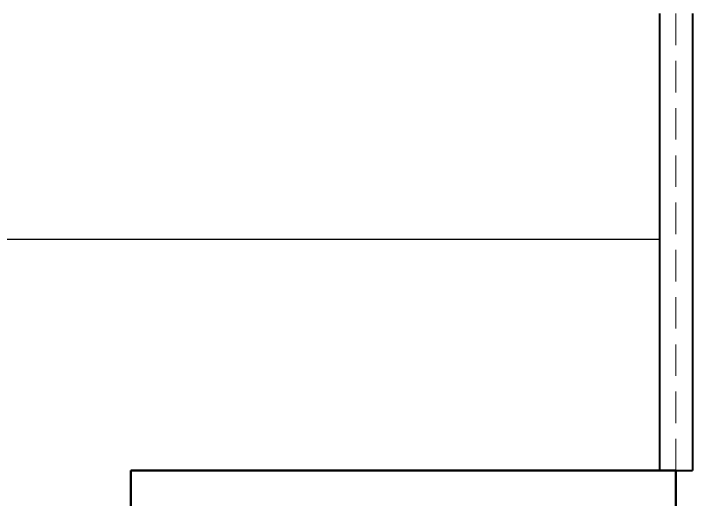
# Model space of a CAD drawing. Header units: millimetres. Extents: x 81693 to 98868, y 6565 to 11437.
# Drawn here: x 95342.4 to 95479.4, y 11288.9 to 11386.8 of the extents above; entities that cross this region are included whole.
import ezdxf

# ---------------------------------------------------------------- set-up
doc = ezdxf.new("R2010")
doc.units = ezdxf.units.MM
doc.linetypes.add('HIDDEN', pattern=[9.525, 6.35, -3.175])
for name, color, linetype, lineweight in [('Parede Baixa', 5, 'Continuous', 50), ('Parede Corte', 4, 'Continuous', 40), ('Projeção Viga', 1, 'HIDDEN', 9)]:
    doc.layers.add(name, color=color, linetype=linetype, lineweight=lineweight)
doc.layers.add('PN010', color=1, linetype='Continuous')

msp = doc.modelspace()

# ---------------------------------------------------------------- linework, layer by layer
at = {"layer": 'Parede Baixa'}
for p, q in [((95366.0791, 11154.7209), (95366.0791, 11294.7209)), ((95366.0791, 11294.7209), (95476.084, 11294.7209)), ((95476.084, 10201.3876), (95476.084, 11294.7209))]:
    msp.add_line(p, q, dxfattribs=at)
at = {"layer": 'Parede Corte'}
msp.add_line((95476.084, 11294.7209), (95479.4173, 11294.7209), dxfattribs=at)
for points in [[(95472.7507, 11386.8288), (95472.7507, 11294.7209)], [(95479.4173, 11386.8288), (95479.4173, 11294.7209)]]:
    msp.add_lwpolyline(points, dxfattribs=at)
at = {"layer": 'PN010'}
msp.add_line((95326.0791, 11341.3876), (95472.7507, 11341.3876), dxfattribs=at)
at = {"layer": 'Projeção Viga'}
msp.add_line((95476.0791, 11386.8288), (95476.0791, 8663.3876), dxfattribs=at)

doc.saveas('drawing.dxf')
